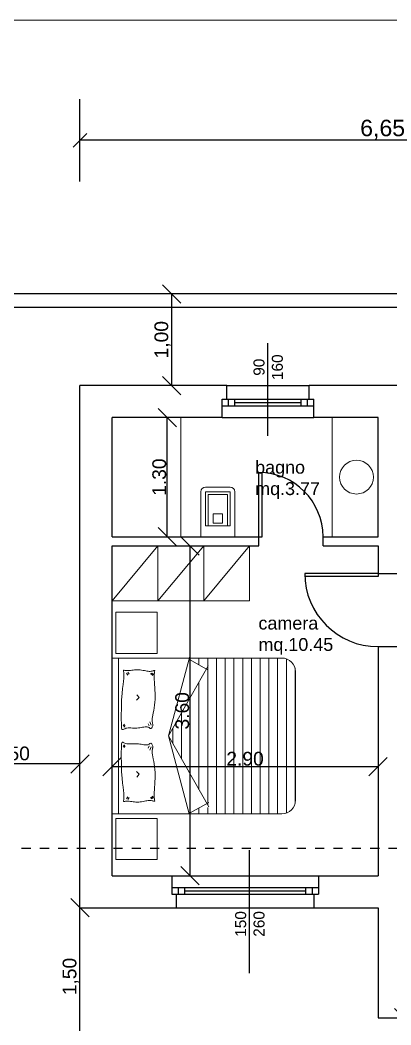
# Model space of a CAD drawing. Header units: millimetres. Extents: x 2002 to 2114, y 811 to 859.
# Drawn here: x 2036.95 to 2040.99, y 847.64 to 858.6 of the extents above; entities that cross this region are included whole.
import ezdxf

# ---------------------------------------------------------------- set-up
doc = ezdxf.new("R2010")
doc.units = ezdxf.units.MM
doc.header["$LTSCALE"] = 0.04
doc.linetypes.add('JIS_02_1.2', pattern=[2.5, 1.25, -1.25])
for name, color, linetype in [('0-2', 1, 'Continuous'), ('0.1', 4, 'Continuous'), ('02', 1, 'Continuous'), ('ASSI-PIL', 6, 'Continuous')]:
    doc.layers.add(name, color=color, linetype=linetype)
doc.layers.add('0_Num_Penna__10', color=1, linetype='Continuous', lineweight=13)
doc.layers.add('palma', color=94, linetype='Continuous', lineweight=5)
doc.styles.get("Standard").update_dxf_attribs({"font": 'arial.ttf'})
doc.dimstyles.new('pie', dxfattribs={"dimtxt": 0.15, "dimasz": 0.2, "dimexe": 1.25, "dimexo": 0.625, "dimgap": 0.01, "dimtad": 1, "dimzin": 0, "dimtxsty": 'Standard', "dimblk1": 'OBLIQUE', "dimblk2": 'OBLIQUE', "dimsah": 1, "dimcen": 2.5, "dimse1": 1, "dimse2": 1, "dimadec": 0, "dimazin": 0, "dimtfac": 1, "dimtmove": 0, "dimatfit": 3, "dimfxl": 1, "dimarcsym": 0})
doc.dimstyles.new('piee', dxfattribs={"dimtxt": 0.18, "dimasz": 0.15, "dimexe": 1.25, "dimexo": 0.625, "dimgap": 0.01, "dimtad": 1, "dimzin": 1, "dimtxsty": 'Standard', "dimblk": 'OBLIQUE', "dimcen": 2.5, "dimse1": 1, "dimse2": 1, "dimadec": 0, "dimazin": 0, "dimtfac": 1, "dimtmove": 0, "dimatfit": 3, "dimldrblk": 'OBLIQUE', "dimfxl": 1, "dimarcsym": 0})

# ---------------------------------------------------------------- blocks, each defined once
blk = doc.blocks.new('_Oblique')
at = {"color": 0, "linetype": 'ByBlock', "lineweight": -2}
blk.add_line((-0.5, -0.5), (0.5, 0.5), dxfattribs=at)
blk = doc.blocks.new('*D2157')
at = {"layer": '0.1', "color": 0, "lineweight": -2}
blk.add_line((2038.805, 849.264), (2038.805, 852.864), dxfattribs=at)
at = {"layer": 'Defpoints', "color": 0}
for p in [(2037.954, 852.864), (2038.805, 852.864), (2037.954, 849.264)]:
    blk.add_point(p, dxfattribs=at)
at = {"layer": '0.1', "color": 0, "lineweight": -2, "xscale": 0.2, "yscale": 0.2, "zscale": 0.2}
for p, rotation in [((2038.805, 852.864), 90.0000000000362), ((2038.805, 849.264), 270.0000000000362)]:
    blk.add_blockref('_Oblique', p, dxfattribs=dict(at, rotation=rotation))
at = {"layer": '0.1', "color": 0, "insert": (2038.719, 851.064), "char_height": 0.15, "attachment_point": 5, "rotation": 90}
blk.add_mtext('3.60', dxfattribs=at)
blk = doc.blocks.new('*D2158')
at = {"layer": '0.1', "color": 0, "lineweight": -2}
blk.add_line((2038.555, 852.964), (2038.555, 854.264), dxfattribs=at)
at = {"layer": 'Defpoints', "color": 0}
for p in [(2038.555, 854.264), (2038.754, 854.264), (2038.754, 852.964)]:
    blk.add_point(p, dxfattribs=at)
at = {"layer": '0.1', "color": 0, "lineweight": -2, "xscale": 0.2, "yscale": 0.2, "zscale": 0.2}
for p, rotation in [((2038.555, 854.264), 89.99999999993987), ((2038.555, 852.964), 269.9999999999399)]:
    blk.add_blockref('_Oblique', p, dxfattribs=dict(at, rotation=rotation))
at = {"layer": '0.1', "color": 0, "insert": (2038.469, 853.614), "char_height": 0.15, "attachment_point": 5, "rotation": 90}
blk.add_mtext('1.30', dxfattribs=at)
blk = doc.blocks.new('*D2159')
at = {"layer": '0.1', "color": 0, "lineweight": -2}
blk.add_line((2037.604, 850.485), (2036.104, 850.485), dxfattribs=at)
at = {"layer": 'Defpoints', "color": 0}
for p in [(2036.104, 851.815), (2037.604, 851.764), (2036.104, 850.485)]:
    blk.add_point(p, dxfattribs=at)
at = {"layer": '0.1', "color": 0, "lineweight": -2, "xscale": 0.2, "yscale": 0.2, "zscale": 0.2, "rotation": 180}
blk.add_blockref('_Oblique', (2036.104, 850.485), dxfattribs=at)
at = {"layer": '0.1', "color": 0, "lineweight": -2, "xscale": 0.2, "yscale": 0.2, "zscale": 0.2}
blk.add_blockref('_Oblique', (2037.604, 850.485), dxfattribs=at)
at = {"layer": '0.1', "color": 0, "insert": (2036.854, 850.585), "char_height": 0.15, "attachment_point": 5}
blk.add_mtext('1,50', dxfattribs=at)
blk = doc.blocks.new('*D2160')
at = {"layer": '0.1', "color": 0, "lineweight": -2}
blk.add_line((2038.605, 854.614), (2038.605, 855.614), dxfattribs=at)
at = {"layer": 'Defpoints', "color": 0}
for p in [(2037.595, 855.614), (2038.605, 855.614), (2037.604, 854.614)]:
    blk.add_point(p, dxfattribs=at)
at = {"layer": '0.1', "color": 0, "lineweight": -2, "xscale": 0.2, "yscale": 0.2, "zscale": 0.2}
for p, rotation in [((2038.605, 855.614), 90), ((2038.605, 854.614), 270)]:
    blk.add_blockref('_Oblique', p, dxfattribs=dict(at, rotation=rotation))
at = {"layer": '0.1', "color": 0, "insert": (2038.505, 855.114), "char_height": 0.15, "attachment_point": 5, "rotation": 90}
blk.add_mtext('1,00', dxfattribs=at)
blk = doc.blocks.new('*D2163')
at = {"layer": '0.1', "color": 0, "lineweight": -2}
blk.add_line((2041.133, 847.714), (2041.133, 844.564), dxfattribs=at)
at = {"layer": 'Defpoints', "color": 0}
for p in [(2040.854, 847.714), (2040.854, 844.564), (2041.133, 844.564)]:
    blk.add_point(p, dxfattribs=at)
at = {"layer": '0.1', "color": 0, "lineweight": -2, "xscale": 0.2, "yscale": 0.2, "zscale": 0.2}
for p, rotation in [((2041.133, 847.714), 90), ((2041.133, 844.564), 270)]:
    blk.add_blockref('_Oblique', p, dxfattribs=dict(at, rotation=rotation))
at = {"layer": '0.1', "color": 0, "insert": (2041.033, 846.588), "char_height": 0.15, "attachment_point": 5, "rotation": 90}
blk.add_mtext('3,15', dxfattribs=at)
blk = doc.blocks.new('*D2189')
at = {"layer": 'ASSI-PIL', "color": 0, "lineweight": -2}
blk.add_line((2044.204, 857.29), (2037.604, 857.29), dxfattribs=at)
at = {"layer": 'Defpoints', "color": 0}
for p in [(2037.604, 857.29), (2044.204, 854.864), (2037.604, 853.694)]:
    blk.add_point(p, dxfattribs=at)
at = {"layer": 'ASSI-PIL', "color": 0, "lineweight": -2, "xscale": 0.15, "yscale": 0.15, "zscale": 0.15, "rotation": 180}
blk.add_blockref('_Oblique', (2037.604, 857.29), dxfattribs=at)
at = {"layer": 'ASSI-PIL', "color": 0, "lineweight": -2, "xscale": 0.15, "yscale": 0.15, "zscale": 0.15}
blk.add_blockref('_Oblique', (2044.204, 857.29), dxfattribs=at)
at = {"layer": 'ASSI-PIL', "color": 0, "insert": (2040.904, 857.408), "char_height": 0.18, "attachment_point": 5}
blk.add_mtext('6,65', dxfattribs=at)
blk = doc.blocks.new('*D2190')
at = {"layer": 'ASSI-PIL', "color": 0, "lineweight": -2}
blk.add_line((2034.835, 855.614), (2034.835, 854.614), dxfattribs=at)
at = {"layer": 'Defpoints', "color": 0}
for p in [(2041.325, 855.614), (2034.835, 854.614), (2041.325, 854.614)]:
    blk.add_point(p, dxfattribs=at)
at = {"layer": 'ASSI-PIL', "color": 0, "lineweight": -2, "xscale": 0.15, "yscale": 0.15, "zscale": 0.15}
for p, rotation in [((2034.835, 855.614), 90), ((2034.835, 854.614), 270)]:
    blk.add_blockref('_Oblique', p, dxfattribs=dict(at, rotation=rotation))
at = {"layer": 'ASSI-PIL', "color": 0, "insert": (2034.717, 855.114), "char_height": 0.18, "attachment_point": 5, "rotation": 90}
blk.add_mtext('1,00', dxfattribs=at)
blk = doc.blocks.new('*D2191')
at = {"layer": 'ASSI-PIL', "color": 0, "lineweight": -2}
blk.add_line((2034.835, 854.614), (2034.835, 847.714), dxfattribs=at)
at = {"layer": 'Defpoints', "color": 0}
for p in [(2037.975, 854.614), (2034.835, 847.714), (2037.975, 847.714)]:
    blk.add_point(p, dxfattribs=at)
at = {"layer": 'ASSI-PIL', "color": 0, "lineweight": -2, "xscale": 0.15, "yscale": 0.15, "zscale": 0.15}
for p, rotation in [((2034.835, 854.614), 90), ((2034.835, 847.714), 270)]:
    blk.add_blockref('_Oblique', p, dxfattribs=dict(at, rotation=rotation))
at = {"layer": 'ASSI-PIL', "color": 0, "insert": (2034.717, 851.164), "char_height": 0.18, "attachment_point": 5, "rotation": 90}
blk.add_mtext('6,90', dxfattribs=at)
blk = doc.blocks.new('*D2192')
at = {"layer": 'ASSI-PIL', "color": 0, "lineweight": -2}
blk.add_line((2034.835, 847.714), (2034.835, 846.594), dxfattribs=at)
at = {"layer": 'Defpoints', "color": 0}
for p in [(2041.775, 847.714), (2034.835, 846.594), (2041.775, 846.594)]:
    blk.add_point(p, dxfattribs=at)
at = {"layer": 'ASSI-PIL', "color": 0, "lineweight": -2, "xscale": 0.15, "yscale": 0.15, "zscale": 0.15}
for p, rotation in [((2034.835, 847.714), 90), ((2034.835, 846.594), 270)]:
    blk.add_blockref('_Oblique', p, dxfattribs=dict(at, rotation=rotation))
at = {"layer": 'ASSI-PIL', "color": 0, "insert": (2034.717, 847.154), "char_height": 0.18, "attachment_point": 5, "rotation": 90}
blk.add_mtext('1,10', dxfattribs=at)
blk = doc.blocks.new('*D2193')
at = {"layer": 'ASSI-PIL', "color": 0, "lineweight": -2}
blk.add_line((2034.066, 855.614), (2034.066, 846.594), dxfattribs=at)
at = {"layer": 'Defpoints', "color": 0}
for p in [(2041.325, 855.614), (2034.066, 846.594), (2041.775, 846.594)]:
    blk.add_point(p, dxfattribs=at)
at = {"layer": 'ASSI-PIL', "color": 0, "lineweight": -2, "xscale": 0.15, "yscale": 0.15, "zscale": 0.15}
for p, rotation in [((2034.066, 855.614), 90), ((2034.066, 846.594), 270)]:
    blk.add_blockref('_Oblique', p, dxfattribs=dict(at, rotation=rotation))
at = {"layer": 'ASSI-PIL', "color": 0, "insert": (2033.948, 851.104), "char_height": 0.18, "attachment_point": 5, "rotation": 90}
blk.add_mtext('9,00', dxfattribs=at)
blk = doc.blocks.new('*D2194')
at = {"layer": 'ASSI-PIL', "color": 0, "lineweight": -2}
blk.add_line((2035.247, 854.614), (2035.247, 848.914), dxfattribs=at)
at = {"layer": 'Defpoints', "color": 0}
for p in [(2039.173, 854.614), (2035.247, 848.914), (2039.423, 848.914)]:
    blk.add_point(p, dxfattribs=at)
at = {"layer": 'ASSI-PIL', "color": 0, "lineweight": -2, "xscale": 0.15, "yscale": 0.15, "zscale": 0.15}
for p, rotation in [((2035.247, 854.614), 90), ((2035.247, 848.914), 270)]:
    blk.add_blockref('_Oblique', p, dxfattribs=dict(at, rotation=rotation))
at = {"layer": 'ASSI-PIL', "color": 0, "insert": (2035.129, 851.764), "char_height": 0.18, "attachment_point": 5, "rotation": 90}
blk.add_mtext('5,80', dxfattribs=at)
blk = doc.blocks.new('*D2195')
at = {"layer": 'ASSI-PIL', "color": 0, "lineweight": -2}
blk.add_line((2035.247, 848.914), (2035.247, 847.714), dxfattribs=at)
at = {"layer": 'Defpoints', "color": 0}
for p in [(2040.854, 848.914), (2035.247, 847.714), (2042.773, 847.714)]:
    blk.add_point(p, dxfattribs=at)
at = {"layer": 'ASSI-PIL', "color": 0, "lineweight": -2, "xscale": 0.15, "yscale": 0.15, "zscale": 0.15}
for p, rotation in [((2035.247, 848.914), 90), ((2035.247, 847.714), 270)]:
    blk.add_blockref('_Oblique', p, dxfattribs=dict(at, rotation=rotation))
at = {"layer": 'ASSI-PIL', "color": 0, "insert": (2035.129, 848.314), "char_height": 0.18, "attachment_point": 5, "rotation": 90}
blk.add_mtext('1,10', dxfattribs=at)
blk = doc.blocks.new('*D2198')
at = {"layer": 'ASSI-PIL', "color": 0, "lineweight": -2}
blk.add_line((2037.604, 842.843), (2048.304, 842.843), dxfattribs=at)
at = {"layer": 'Defpoints', "color": 0}
for p in [(2037.604, 850.033), (2048.304, 847.538), (2048.304, 842.843)]:
    blk.add_point(p, dxfattribs=at)
at = {"layer": 'ASSI-PIL', "color": 0, "lineweight": -2, "xscale": 0.15, "yscale": 0.15, "zscale": 0.15, "rotation": 180}
blk.add_blockref('_Oblique', (2037.604, 842.843), dxfattribs=at)
at = {"layer": 'ASSI-PIL', "color": 0, "lineweight": -2, "xscale": 0.15, "yscale": 0.15, "zscale": 0.15}
blk.add_blockref('_Oblique', (2048.304, 842.843), dxfattribs=at)
at = {"layer": 'ASSI-PIL', "color": 0, "insert": (2042.954, 842.961), "char_height": 0.18, "attachment_point": 5}
blk.add_mtext('10,70', dxfattribs=at)
blk = doc.blocks.new('*D2199')
at = {"layer": 'ASSI-PIL', "color": 0, "lineweight": -2}
blk.add_line((2040.854, 843.428), (2037.604, 843.428), dxfattribs=at)
at = {"layer": 'Defpoints', "color": 0}
for p in [(2037.604, 850.033), (2040.854, 850.033), (2037.604, 843.428)]:
    blk.add_point(p, dxfattribs=at)
at = {"layer": 'ASSI-PIL', "color": 0, "lineweight": -2, "xscale": 0.15, "yscale": 0.15, "zscale": 0.15, "rotation": 180}
blk.add_blockref('_Oblique', (2037.604, 843.428), dxfattribs=at)
at = {"layer": 'ASSI-PIL', "color": 0, "lineweight": -2, "xscale": 0.15, "yscale": 0.15, "zscale": 0.15}
blk.add_blockref('_Oblique', (2040.854, 843.428), dxfattribs=at)
at = {"layer": 'ASSI-PIL', "color": 0, "insert": (2039.229, 843.547), "char_height": 0.18, "attachment_point": 5}
blk.add_mtext('3,25', dxfattribs=at)
blk = doc.blocks.new('*D2209')
at = {"layer": '0.1', "color": 0, "lineweight": -2}
blk.add_line((2037.604, 847.414), (2037.604, 848.914), dxfattribs=at)
at = {"layer": 'Defpoints', "color": 0}
for p in [(2037.604, 848.914), (2037.604, 848.914), (2037.604, 847.414)]:
    blk.add_point(p, dxfattribs=at)
at = {"layer": '0.1', "color": 0, "lineweight": -2, "xscale": 0.2, "yscale": 0.2, "zscale": 0.2}
for p, rotation in [((2037.604, 848.914), 90), ((2037.604, 847.414), 270)]:
    blk.add_blockref('_Oblique', p, dxfattribs=dict(at, rotation=rotation))
at = {"layer": '0.1', "color": 0, "insert": (2037.504, 848.164), "char_height": 0.15, "attachment_point": 5, "rotation": 90}
blk.add_mtext('1,50', dxfattribs=at)
blk = doc.blocks.new('*D2210')
at = {"layer": '0.1', "color": 0, "lineweight": -2}
blk.add_line((2040.854, 850.454), (2037.954, 850.454), dxfattribs=at)
at = {"layer": 'Defpoints', "color": 0}
for p in [(2037.954, 851.732), (2040.854, 851.764), (2037.954, 850.454)]:
    blk.add_point(p, dxfattribs=at)
at = {"layer": '0.1', "color": 0, "lineweight": -2, "xscale": 0.2, "yscale": 0.2, "zscale": 0.2, "rotation": 180}
blk.add_blockref('_Oblique', (2037.954, 850.454), dxfattribs=at)
at = {"layer": '0.1', "color": 0, "lineweight": -2, "xscale": 0.2, "yscale": 0.2, "zscale": 0.2}
blk.add_blockref('_Oblique', (2040.854, 850.454), dxfattribs=at)
at = {"layer": '0.1', "color": 0, "insert": (2039.404, 850.54), "char_height": 0.15, "attachment_point": 5}
blk.add_mtext('2.90', dxfattribs=at)

msp = doc.modelspace()

# ---------------------------------------------------------------- linework, layer by layer
for p, q in [((2037.604, 848.914), (2037.604, 854.614)), ((2039.204, 854.614), (2037.604, 854.614)), ((2039.204, 854.464), (2039.204, 854.614)), ((2044.204, 854.614), (2040.104, 854.614)), ((2040.104, 854.464), (2040.104, 854.614)), ((2039.154, 854.264), (2039.154, 854.464)), ((2039.154, 854.464), (2039.204, 854.464)), ((2040.104, 854.464), (2040.154, 854.464)), ((2040.154, 854.264), (2040.154, 854.464)), ((2037.954, 852.964), (2037.954, 854.264)), ((2039.154, 854.264), (2037.954, 854.264)), ((2040.854, 854.264), (2040.154, 854.264)), ((2040.854, 852.964), (2040.854, 854.264)), ((2037.954, 852.964), (2039.554, 852.964)), ((2039.554, 852.864), (2039.554, 852.964)), ((2040.254, 852.864), (2040.254, 852.964)), ((2040.254, 852.964), (2040.854, 852.964)), ((2037.954, 849.264), (2037.954, 852.864)), ((2037.954, 852.864), (2039.554, 852.864)), ((2040.254, 852.864), (2040.854, 852.864)), ((2040.854, 852.864), (2040.854, 852.564)), ((2040.854, 852.564), (2041.134, 852.564)), ((2040.854, 851.764), (2041.134, 851.764)), ((2040.854, 851.764), (2040.854, 849.264)), ((2037.954, 849.264), (2038.604, 849.264)), ((2038.604, 849.264), (2038.604, 849.064)), ((2040.204, 849.264), (2040.204, 849.064)), ((2040.204, 849.264), (2040.854, 849.264)), ((2038.604, 849.064), (2038.654, 849.064)), ((2038.654, 849.064), (2038.654, 848.914)), ((2040.154, 849.064), (2040.154, 848.914)), ((2040.154, 849.064), (2040.204, 849.064)), ((2037.604, 848.914), (2038.654, 848.914)), ((2040.154, 848.914), (2040.854, 848.914)), ((2040.854, 848.914), (2040.854, 847.714)), ((2040.854, 847.714), (2041.404, 847.714))]:
    msp.add_line(p, q)
at = {"layer": '0-2'}
for p, q in [((2044.204, 855.614), (2036.104, 855.614)), ((2044.204, 855.464), (2036.104, 855.464)), ((2039.654, 854.066), (2039.654, 855.077)), ((2039.554, 852.964), (2039.554, 853.664)), ((2039.589, 852.964), (2039.589, 853.664)), ((2039.554, 852.964), (2039.589, 852.964)), ((2040.854, 852.564), (2040.054, 852.564)), ((2040.854, 852.529), (2040.054, 852.529)), ((2040.854, 852.564), (2040.854, 852.529))]:
    msp.add_line(p, q, dxfattribs=at)
for centre, radius, start, end in [((2039.554, 852.964), 0.7, 0, 90), ((2040.854, 852.564), 0.8, 180, 270)]:
    msp.add_arc(centre, radius, start, end, dxfattribs=at)
at = {"layer": '02'}
for p, q in [((2039.204, 854.614), (2040.104, 854.614)), ((2039.204, 854.464), (2040.104, 854.464)), ((2039.224, 854.394), (2039.224, 854.464)), ((2039.294, 854.394), (2039.294, 854.464)), ((2040.014, 854.394), (2040.014, 854.464)), ((2040.084, 854.394), (2040.084, 854.464)), ((2039.154, 854.394), (2040.154, 854.394)), ((2039.294, 854.429), (2040.014, 854.429)), ((2039.154, 854.264), (2040.154, 854.264)), ((2039.454, 848.201), (2039.454, 849.544)), ((2038.604, 849.264), (2040.204, 849.264)), ((2038.604, 849.134), (2040.204, 849.134)), ((2038.674, 849.134), (2038.674, 849.064)), ((2038.744, 849.134), (2038.744, 849.064)), ((2038.744, 849.099), (2040.064, 849.099)), ((2040.064, 849.134), (2040.064, 849.064)), ((2040.134, 849.134), (2040.134, 849.064)), ((2038.654, 849.064), (2040.154, 849.064)), ((2038.654, 848.914), (2040.154, 848.914))]:
    msp.add_line(p, q, dxfattribs=at)
at = {"layer": '0_Num_Penna__10'}
msp.add_line((2002.034, 858.602), (2114.037, 858.602), dxfattribs=at)
at = {"layer": 'ASSI-PIL'}
msp.add_line((2037.604, 856.842), (2037.604, 857.739), dxfattribs=at)
at = {"layer": 'ASSI-PIL', "linetype": 'JIS_02_1.2'}
msp.add_line((2054.468, 849.56), (2032.665, 849.56), dxfattribs=at)
at = {"layer": 'palma'}
for p, q in [((2038.704, 852.964), (2038.704, 854.264)), ((2040.354, 852.964), (2040.354, 854.264)), ((2038.973, 853.505), (2039.242, 853.505)), ((2038.923, 852.964), (2038.923, 853.455)), ((2038.973, 853.082), (2038.973, 853.455)), ((2038.973, 853.455), (2039.242, 853.455)), ((2039.003, 853.082), (2039.003, 853.425)), ((2039.003, 853.425), (2039.212, 853.425)), ((2039.212, 853.425), (2039.212, 853.082)), ((2039.242, 853.455), (2039.242, 853.082)), ((2039.292, 853.455), (2039.292, 852.964)), ((2039.057, 853.112), (2039.057, 853.212)), ((2039.057, 853.212), (2039.157, 853.212)), ((2039.157, 853.212), (2039.157, 853.112)), ((2038.973, 853.082), (2039.242, 853.082)), ((2039.157, 853.112), (2039.057, 853.112)), ((2037.994, 852.14), (2037.994, 851.69)), ((2038.444, 852.14), (2037.994, 852.14)), ((2038.444, 851.69), (2038.444, 852.14)), ((2037.994, 851.69), (2038.444, 851.69)), ((2037.994, 849.44), (2037.994, 849.89)), ((2037.994, 849.89), (2038.444, 849.89)), ((2038.444, 849.89), (2038.444, 849.44)), ((2038.444, 849.44), (2037.994, 849.44))]:
    msp.add_line(p, q, dxfattribs=at)
at = {"layer": 'palma', "ltscale": 0.007}
for p, q in [((2038.454, 852.865), (2037.954, 852.265)), ((2038.454, 852.265), (2038.454, 852.865)), ((2038.954, 852.865), (2038.454, 852.265)), ((2038.954, 852.265), (2038.954, 852.865)), ((2039.454, 852.865), (2038.954, 852.265)), ((2039.454, 852.265), (2039.454, 852.865)), ((2037.954, 852.265), (2039.454, 852.265)), ((2039.804, 851.64), (2037.954, 851.64)), ((2038.024, 851.64), (2038.024, 849.94)), ((2038.571, 850.79), (2038.804, 851.671)), ((2039.003, 851.506), (2038.804, 851.621)), ((2038.806, 851.64), (2038.806, 851.619)), ((2038.901, 851.64), (2038.901, 851.564)), ((2038.997, 851.64), (2038.997, 851.51)), ((2039.092, 851.64), (2039.092, 849.94)), ((2039.187, 851.64), (2039.187, 849.94)), ((2039.282, 851.64), (2039.282, 849.94)), ((2039.378, 851.64), (2039.378, 849.94)), ((2039.473, 851.64), (2039.473, 849.94)), ((2039.568, 851.64), (2039.568, 849.94)), ((2039.663, 851.64), (2039.663, 849.94)), ((2039.759, 851.64), (2039.759, 849.94)), ((2039.854, 851.631), (2039.854, 849.949)), ((2038.571, 850.79), (2039.003, 851.556)), ((2038.997, 851.546), (2038.997, 850.034)), ((2039.949, 851.528), (2039.949, 850.052)), ((2038.11, 851.476), (2038.127, 851.454)), ((2038.127, 851.485), (2038.141, 851.463)), ((2038.374, 851.462), (2038.388, 851.475)), ((2038.385, 851.456), (2038.403, 851.473)), ((2038.392, 851.448), (2038.407, 851.463)), ((2039.954, 851.49), (2039.954, 850.09)), ((2038.901, 851.377), (2038.901, 850.203)), ((2038.249, 851.208), (2038.22, 851.179)), ((2038.223, 851.239), (2038.249, 851.208)), ((2038.806, 851.208), (2038.806, 850.372)), ((2038.711, 851.039), (2038.711, 850.541)), ((2038.075, 850.9), (2038.088, 850.917)), ((2038.083, 850.886), (2038.097, 850.904)), ((2038.357, 850.9), (2038.348, 850.922)), ((2038.379, 850.908), (2038.365, 850.944)), ((2038.616, 850.87), (2038.616, 850.71)), ((2038.571, 850.79), (2039.008, 850.015)), ((2038.571, 850.79), (2038.796, 849.94)), ((2038.075, 850.68), (2038.088, 850.663)), ((2038.083, 850.694), (2038.097, 850.676)), ((2038.357, 850.68), (2038.348, 850.658)), ((2038.379, 850.672), (2038.365, 850.636)), ((2038.249, 850.372), (2038.22, 850.401)), ((2038.223, 850.341), (2038.249, 850.372)), ((2038.11, 850.104), (2038.127, 850.126)), ((2038.127, 850.095), (2038.141, 850.117)), ((2038.374, 850.118), (2038.388, 850.105)), ((2038.385, 850.124), (2038.403, 850.107)), ((2038.392, 850.132), (2038.407, 850.117)), ((2039.008, 850.065), (2038.806, 849.949)), ((2038.901, 850.004), (2038.901, 849.94)), ((2038.997, 850.008), (2038.997, 849.94)), ((2039.804, 849.94), (2037.954, 849.94)), ((2038.806, 849.95), (2038.806, 849.94))]:
    msp.add_line(p, q, dxfattribs=at)
for points in [[(2038.055, 850.891), (2038.057, 850.875), (2038.061, 850.865), (2038.065, 850.86), (2038.07, 850.859), (2038.076, 850.861), (2038.084, 850.865), (2038.093, 850.869), (2038.104, 850.873), (2038.116, 850.876), (2038.129, 850.877), (2038.144, 850.877), (2038.159, 850.877), (2038.175, 850.876), (2038.192, 850.876), (2038.208, 850.875), (2038.225, 850.876), (2038.242, 850.877), (2038.257, 850.879), (2038.273, 850.881), (2038.287, 850.884), (2038.301, 850.886), (2038.314, 850.888), (2038.325, 850.889), (2038.335, 850.888), (2038.344, 850.887), (2038.351, 850.884), (2038.357, 850.881), (2038.363, 850.877), (2038.367, 850.874), (2038.371, 850.871), (2038.375, 850.87), (2038.379, 850.87), (2038.382, 850.872), (2038.386, 850.876), (2038.389, 850.881), (2038.392, 850.887), (2038.395, 850.894), (2038.397, 850.901), (2038.398, 850.907), (2038.398, 850.914), (2038.398, 850.919), (2038.396, 850.924), (2038.395, 850.93), (2038.393, 850.936), (2038.391, 850.944), (2038.39, 850.953), (2038.39, 850.965), (2038.392, 850.98), (2038.394, 850.997), (2038.398, 851.018), (2038.403, 851.042), (2038.408, 851.068), (2038.413, 851.096), (2038.417, 851.126), (2038.421, 851.157), (2038.423, 851.189), (2038.424, 851.222), (2038.423, 851.255), (2038.422, 851.288), (2038.42, 851.32), (2038.418, 851.35), (2038.416, 851.378), (2038.414, 851.404), (2038.413, 851.427), (2038.413, 851.446), (2038.414, 851.462), (2038.415, 851.475), (2038.417, 851.486), (2038.418, 851.493), (2038.419, 851.499), (2038.419, 851.502), (2038.418, 851.504), (2038.415, 851.504), (2038.411, 851.503), (2038.405, 851.501), (2038.398, 851.499), (2038.39, 851.497), (2038.381, 851.495), (2038.371, 851.494), (2038.359, 851.494), (2038.347, 851.495), (2038.334, 851.496), (2038.321, 851.499), (2038.306, 851.502), (2038.292, 851.505), (2038.276, 851.508), (2038.261, 851.511), (2038.245, 851.512), (2038.229, 851.512), (2038.214, 851.512), (2038.198, 851.51), (2038.183, 851.509), (2038.168, 851.507), (2038.154, 851.505), (2038.141, 851.504), (2038.129, 851.503), (2038.118, 851.503), (2038.108, 851.503), (2038.099, 851.504), (2038.092, 851.505), (2038.086, 851.506), (2038.082, 851.507), (2038.078, 851.507), (2038.077, 851.506), (2038.077, 851.504), (2038.078, 851.5), (2038.079, 851.494), (2038.081, 851.486), (2038.083, 851.474), (2038.084, 851.459), (2038.084, 851.44), (2038.082, 851.416), (2038.079, 851.387), (2038.074, 851.351), (2038.069, 851.306), (2038.063, 851.251), (2038.058, 851.183), (2038.055, 851.101), (2038.054, 851.004), (2038.055, 850.888)], [(2038.055, 850.689), (2038.057, 850.705), (2038.061, 850.715), (2038.065, 850.72), (2038.07, 850.721), (2038.076, 850.719), (2038.084, 850.715), (2038.093, 850.71), (2038.104, 850.707), (2038.116, 850.704), (2038.129, 850.703), (2038.144, 850.703), (2038.159, 850.703), (2038.175, 850.704), (2038.192, 850.704), (2038.208, 850.705), (2038.225, 850.704), (2038.242, 850.703), (2038.257, 850.701), (2038.273, 850.699), (2038.287, 850.696), (2038.301, 850.694), (2038.314, 850.692), (2038.325, 850.691), (2038.335, 850.692), (2038.344, 850.693), (2038.351, 850.696), (2038.357, 850.699), (2038.363, 850.703), (2038.367, 850.706), (2038.371, 850.708), (2038.375, 850.71), (2038.379, 850.71), (2038.382, 850.708), (2038.386, 850.704), (2038.389, 850.699), (2038.392, 850.693), (2038.395, 850.686), (2038.397, 850.679), (2038.398, 850.673), (2038.398, 850.666), (2038.398, 850.661), (2038.396, 850.656), (2038.395, 850.65), (2038.393, 850.644), (2038.391, 850.636), (2038.39, 850.627), (2038.39, 850.615), (2038.392, 850.6), (2038.394, 850.583), (2038.398, 850.562), (2038.403, 850.538), (2038.408, 850.512), (2038.413, 850.484), (2038.417, 850.454), (2038.421, 850.423), (2038.423, 850.391), (2038.424, 850.358), (2038.423, 850.325), (2038.422, 850.292), (2038.42, 850.26), (2038.418, 850.23), (2038.416, 850.202), (2038.414, 850.176), (2038.413, 850.153), (2038.413, 850.134), (2038.414, 850.118), (2038.415, 850.105), (2038.417, 850.094), (2038.418, 850.087), (2038.419, 850.081), (2038.419, 850.078), (2038.418, 850.076), (2038.415, 850.076), (2038.411, 850.077), (2038.405, 850.079), (2038.398, 850.081), (2038.39, 850.083), (2038.381, 850.085), (2038.371, 850.086), (2038.359, 850.086), (2038.347, 850.085), (2038.334, 850.083), (2038.321, 850.081), (2038.306, 850.078), (2038.292, 850.075), (2038.276, 850.072), (2038.261, 850.069), (2038.245, 850.068), (2038.229, 850.068), (2038.214, 850.068), (2038.198, 850.07), (2038.183, 850.071), (2038.168, 850.073), (2038.154, 850.075), (2038.141, 850.076), (2038.129, 850.077), (2038.118, 850.077), (2038.108, 850.077), (2038.099, 850.076), (2038.092, 850.075), (2038.086, 850.074), (2038.082, 850.073), (2038.078, 850.073), (2038.077, 850.074), (2038.077, 850.076), (2038.078, 850.08), (2038.079, 850.086), (2038.081, 850.094), (2038.083, 850.106), (2038.084, 850.121), (2038.084, 850.14), (2038.082, 850.164), (2038.079, 850.193), (2038.074, 850.229), (2038.069, 850.274), (2038.063, 850.329), (2038.058, 850.397), (2038.055, 850.479), (2038.054, 850.576), (2038.055, 850.692)]]:
    msp.add_lwpolyline(points, dxfattribs=at)
at = {"layer": 'palma'}
msp.add_circle((2040.619, 853.614), 0.184, dxfattribs=at)
for centre, start, end in [((2038.973, 853.455), 90, 180), ((2039.242, 853.455), 0, 90)]:
    msp.add_arc(centre, 0.05, start, end, dxfattribs=at)
at = {"layer": 'palma', "ltscale": 0.007}
for centre, start, end in [((2039.804, 851.49), 0, 90), ((2039.804, 850.09), 270, 0)]:
    msp.add_arc(centre, 0.15, start, end, dxfattribs=at)

# ---------------------------------------------------------------- texts
at = {"layer": 'ASSI-PIL', "char_height": 0.12, "attachment_point": 1, "rotation": 90}
for s, insert in [(' 90\\P160', (2039.496, 854.674)), ('150\\P260', (2039.296, 848.598))]:
    msp.add_mtext_dynamic_manual_height_columns(s, width=1.68966, gutter_width=1, heights=[0], dxfattribs=dict(at, insert=insert))
at = {"layer": 'ASSI-PIL', "char_height": 0.14, "attachment_point": 1}
for s, insert in [('bagno\\Pmq.3.77', (2039.514, 853.792)), ('camera\\Pmq.10.45', (2039.55, 852.091))]:
    msp.add_mtext_dynamic_manual_height_columns(s, width=2.81611, gutter_width=1, heights=[0], dxfattribs=dict(at, insert=insert))

# ---------------------------------------------------------------- dimensions: what is measured, and where the dimension line sits
at = {"layer": '0.1'}
for base, p1, p2, picture, middle in [((2038.605, 855.614), (2037.604, 854.614), (2037.595, 855.614), '*D2160', (2038.505, 855.114)), ((2037.604, 848.914), (2037.604, 847.414), (2037.604, 848.914), '*D2209', (2037.504, 848.164))]:
    dim = msp.add_linear_dim(base=base, p1=p1, p2=p2, angle=90, dimstyle='pie', override={"dimtxt": 0.15}, dxfattribs=at)
    dim.commit()
    dim.dimension.update_dxf_attribs({"geometry": picture, "text_midpoint": middle})
for p1, p2, distance, text, picture, middle in [((2038.754, 852.964), (2038.754, 854.264), 0.199, '1.30', '*D2158', (2038.469, 853.614)), ((2037.954, 849.264), (2037.954, 852.864), -0.851, '3.60', '*D2157', (2038.719, 851.064))]:
    dim = msp.add_aligned_dim(p1=p1, p2=p2, distance=distance, text=text, dimstyle='pie', override={"dimtxt": 0.15, "dimtxsty": 'Standard', "dimtfill": 0}, dxfattribs=at)
    dim.commit()
    dim.dimension.update_dxf_attribs({"geometry": picture, "text_midpoint": middle})
dim = msp.add_linear_dim(base=(2036.104, 850.485), p1=(2037.604, 851.764), p2=(2036.104, 851.815), dimstyle='pie', override={"dimtxt": 0.15}, dxfattribs=at)
dim.commit()
dim.dimension.update_dxf_attribs({"geometry": '*D2159', "text_midpoint": (2036.854, 850.585)})
dim = msp.add_linear_dim(base=(2037.954, 850.454), p1=(2040.854, 851.764), p2=(2037.954, 851.732), text='2.90', dimstyle='pie', override={"dimtxt": 0.15, "dimtxsty": 'Standard', "dimtfill": 0}, dxfattribs=at)
dim.commit()
dim.dimension.update_dxf_attribs({"geometry": '*D2210', "text_midpoint": (2039.404, 850.54)})
dim = msp.add_linear_dim(base=(2041.133, 844.564), p1=(2040.854, 847.714), p2=(2040.854, 844.564), angle=270, dimstyle='pie', override={"dimtxt": 0.15}, dxfattribs=at)
dim.commit()
dim.dimension.update_dxf_attribs({"geometry": '*D2163', "text_midpoint": (2041.133, 846.588), "dimtype": 161})
at = {"layer": 'ASSI-PIL'}
dim = msp.add_linear_dim(base=(2037.604, 857.29), p1=(2044.204, 854.864), p2=(2037.604, 853.694), text='6,65', dimstyle='piee', override={"dimtxt": 0.18, "dimtxsty": 'Standard', "dimtfill": 0}, dxfattribs=at)
dim.commit()
dim.dimension.update_dxf_attribs({"geometry": '*D2189', "text_midpoint": (2040.904, 857.408)})
for base, p1, text, picture, middle in [((2034.066, 846.594), (2041.325, 855.614), '9,00', '*D2193', (2033.948, 851.104)), ((2034.835, 846.594), (2041.775, 847.714), '1,10', '*D2192', (2034.717, 847.154))]:
    dim = msp.add_linear_dim(base=base, p1=p1, p2=(2041.775, 846.594), angle=90, text=text, dimstyle='piee', dxfattribs=at)
    dim.commit()
    dim.dimension.update_dxf_attribs({"geometry": picture, "text_midpoint": middle})
for base, p1, p2, picture, middle in [((2034.835, 854.614), (2041.325, 855.614), (2041.325, 854.614), '*D2190', (2034.717, 855.114)), ((2034.835, 847.714), (2037.975, 854.614), (2037.975, 847.714), '*D2191', (2034.717, 851.164))]:
    dim = msp.add_linear_dim(base=base, p1=p1, p2=p2, angle=90, dimstyle='piee', dxfattribs=at)
    dim.commit()
    dim.dimension.update_dxf_attribs({"geometry": picture, "text_midpoint": middle})
for base, p1, p2, text, picture, middle in [((2035.247, 848.914), (2039.173, 854.614), (2039.423, 848.914), '5,80', '*D2194', (2035.129, 851.764)), ((2035.247, 847.714), (2040.854, 848.914), (2042.773, 847.714), '1,10', '*D2195', (2035.129, 848.314))]:
    dim = msp.add_linear_dim(base=base, p1=p1, p2=p2, angle=90, text=text, dimstyle='piee', override={"dimtxt": 0.18, "dimtxsty": 'Standard', "dimtfill": 0}, dxfattribs=at)
    dim.commit()
    dim.dimension.update_dxf_attribs({"geometry": picture, "text_midpoint": middle})
dim = msp.add_linear_dim(base=(2048.304, 842.843), p1=(2037.604, 850.033), p2=(2048.304, 847.538), dimstyle='piee', dxfattribs=at)
dim.commit()
dim.dimension.update_dxf_attribs({"geometry": '*D2198', "text_midpoint": (2042.954, 842.961)})
dim = msp.add_linear_dim(base=(2037.604, 843.428), p1=(2040.854, 850.033), p2=(2037.604, 850.033), dimstyle='piee', override={"dimtxt": 0.18}, dxfattribs=at)
dim.commit()
dim.dimension.update_dxf_attribs({"geometry": '*D2199', "text_midpoint": (2039.229, 843.547)})

doc.saveas('drawing.dxf')
